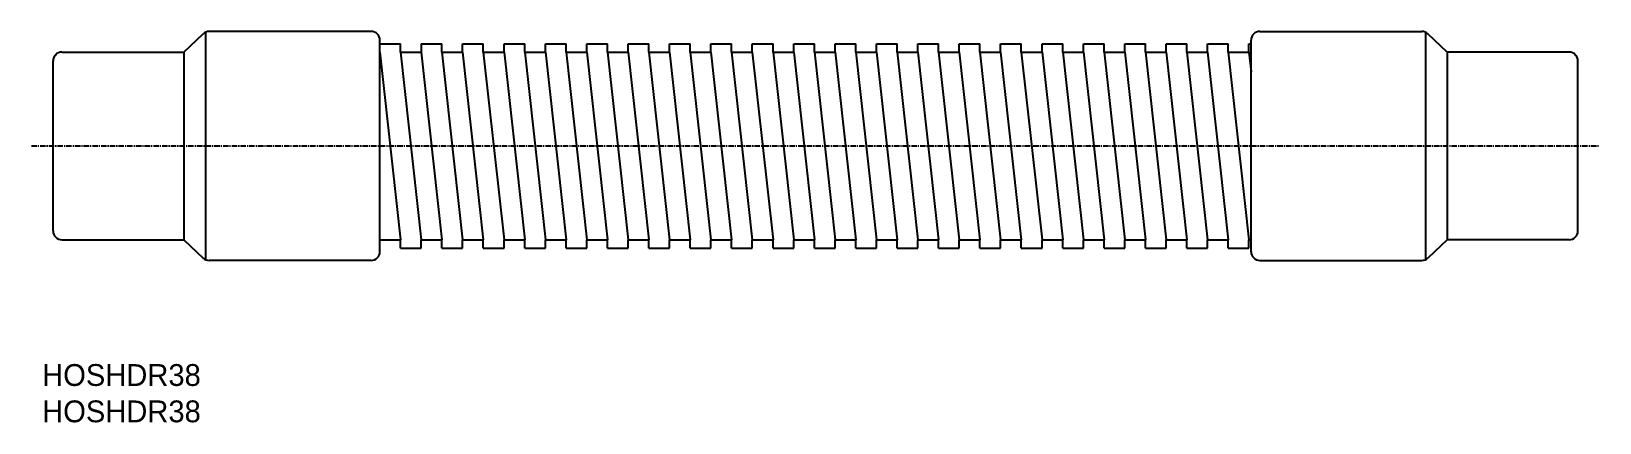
# Model space of a CAD drawing. Extents: x 40 to 400, y 154 to 244.
import ezdxf

# ---------------------------------------------------------------- set-up
doc = ezdxf.new("R2010")
doc.units = 0
doc.linetypes.add('CENTER', pattern=[2, 1.25, -0.25, 0.25, -0.25])
doc.layers.get('0').update_dxf_attribs({"linetype": 'CONTINUOUS'})
doc.layers.add('CENTER', color=1, linetype='CENTER')

# ---------------------------------------------------------------- blocks, each defined once
blk = doc.blocks.new('*U2')
for p in [(42.11, 162.79), (42.11, 154.46)]:
    blk.add_text('HOSHDR38', height=5).set_placement(p)

msp = doc.modelspace()

# ---------------------------------------------------------------- linework, layer by layer
for p, q in [((74.63, 239.3), (79.05, 243.5)), ((79.63, 243.88), (79.63, 191.71)), ((117.63, 244.05), (80.43, 244.05)), ((119.63, 193.55), (119.63, 242.05)), ((319.63, 193.55), (319.63, 242.05)), ((319.63, 193.55), (319.63, 242.05)), ((319.63, 193.55), (319.63, 242.05)), ((321.63, 244.05), (358.83, 244.05)), ((359.63, 243.88), (359.63, 191.71)), ((364.63, 239.3), (360.21, 243.5)), ((46.63, 239.3), (74.63, 239.3)), ((74.63, 239.3), (74.63, 196.3)), ((119.63, 241.2), (124.38, 241.2)), ((119.63, 239.3), (124.38, 196.3)), ((124.38, 239.3), (124.38, 241.2)), ((124.38, 239.3), (129.13, 239.3)), ((124.38, 239.3), (129.13, 196.3)), ((129.13, 241.2), (133.88, 241.2)), ((129.13, 241.2), (129.13, 239.3)), ((129.13, 239.3), (133.88, 196.3)), ((133.88, 239.3), (133.88, 241.2)), ((133.88, 239.3), (138.63, 196.3)), ((133.88, 239.3), (138.63, 239.3)), ((138.63, 241.2), (143.38, 241.2)), ((138.63, 239.3), (138.63, 241.2)), ((138.63, 239.3), (143.38, 196.3)), ((143.38, 239.3), (143.38, 241.2)), ((143.38, 239.3), (148.13, 196.3)), ((143.38, 239.3), (148.13, 239.3)), ((148.13, 239.3), (148.13, 241.2)), ((148.13, 241.2), (152.88, 241.2)), ((148.13, 239.3), (152.88, 196.3)), ((152.88, 239.3), (152.88, 241.2)), ((152.88, 239.3), (157.63, 196.3)), ((152.88, 239.3), (157.63, 239.3)), ((157.63, 239.3), (157.63, 241.2)), ((157.63, 241.2), (162.38, 241.2)), ((157.63, 239.3), (162.38, 196.3)), ((162.38, 239.3), (162.38, 241.2)), ((162.38, 239.3), (167.13, 196.3)), ((162.38, 239.3), (167.13, 239.3)), ((167.13, 239.3), (167.13, 241.2)), ((167.13, 241.2), (171.88, 241.2)), ((167.13, 239.3), (171.88, 196.3)), ((171.88, 239.3), (171.88, 241.2)), ((171.88, 239.3), (176.63, 196.3)), ((171.88, 239.3), (176.63, 239.3)), ((176.63, 239.3), (176.63, 241.2)), ((176.63, 241.2), (181.38, 241.2)), ((176.63, 239.3), (181.38, 196.3)), ((181.38, 239.3), (181.38, 241.2)), ((181.38, 239.3), (186.13, 196.3)), ((181.38, 239.3), (186.13, 239.3)), ((186.13, 239.3), (186.13, 241.2)), ((186.13, 241.2), (190.88, 241.2)), ((186.13, 239.3), (190.88, 196.3)), ((190.88, 239.3), (190.88, 241.2)), ((190.88, 239.3), (195.63, 196.3)), ((190.88, 239.3), (195.63, 239.3)), ((195.63, 239.3), (195.63, 241.2)), ((195.63, 241.2), (200.38, 241.2)), ((195.63, 239.3), (200.38, 196.3)), ((200.38, 239.3), (200.38, 241.2)), ((200.38, 239.3), (205.13, 196.3)), ((200.38, 239.3), (205.13, 239.3)), ((205.13, 239.3), (205.13, 241.2)), ((205.13, 241.2), (209.88, 241.2)), ((205.13, 239.3), (209.88, 196.3)), ((209.88, 239.3), (209.88, 241.2)), ((209.88, 239.3), (214.63, 196.3)), ((209.88, 239.3), (214.63, 239.3)), ((214.63, 239.3), (214.63, 241.2)), ((214.63, 241.2), (219.38, 241.2)), ((214.63, 239.3), (219.38, 196.3)), ((219.38, 239.3), (219.38, 241.2)), ((219.38, 239.3), (224.13, 196.3)), ((219.38, 239.3), (224.13, 239.3)), ((224.13, 239.3), (224.13, 241.2)), ((224.13, 241.2), (228.88, 241.2)), ((224.13, 239.3), (228.88, 196.3)), ((228.88, 239.3), (228.88, 241.2)), ((228.88, 239.3), (233.63, 196.3)), ((228.88, 239.3), (233.63, 239.3)), ((233.63, 239.3), (233.63, 241.2)), ((233.63, 241.2), (238.38, 241.2)), ((233.63, 239.3), (238.38, 196.3)), ((238.38, 239.3), (238.38, 241.2)), ((238.38, 239.3), (243.13, 196.3)), ((238.38, 239.3), (243.13, 239.3)), ((243.13, 239.3), (243.13, 241.2)), ((243.13, 241.2), (247.88, 241.2)), ((243.13, 239.3), (247.88, 196.3)), ((247.88, 239.3), (247.88, 241.2)), ((247.88, 239.3), (252.63, 196.3)), ((247.88, 239.3), (252.63, 239.3)), ((252.63, 239.3), (252.63, 241.2)), ((252.63, 241.2), (257.38, 241.2)), ((252.63, 239.3), (257.38, 196.3)), ((257.38, 239.3), (257.38, 241.2)), ((257.38, 239.3), (262.13, 196.3)), ((257.38, 239.3), (262.13, 239.3)), ((262.13, 239.3), (262.13, 241.2)), ((262.13, 241.2), (266.88, 241.2)), ((262.13, 239.3), (266.88, 196.3)), ((266.88, 239.3), (266.88, 241.2)), ((266.88, 239.3), (271.63, 196.3)), ((266.88, 239.3), (271.63, 239.3)), ((271.63, 239.3), (271.63, 241.2)), ((271.63, 241.2), (276.38, 241.2)), ((271.63, 239.3), (276.38, 196.3)), ((276.38, 239.3), (276.38, 241.2)), ((276.38, 239.3), (281.13, 196.3)), ((276.38, 239.3), (281.13, 239.3)), ((281.13, 239.3), (281.13, 241.2)), ((281.13, 241.2), (285.88, 241.2)), ((281.13, 239.3), (285.88, 196.3)), ((285.88, 239.3), (285.88, 241.2)), ((285.88, 239.3), (290.63, 196.3)), ((285.88, 239.3), (290.63, 239.3)), ((290.63, 239.3), (290.63, 241.2)), ((290.63, 241.2), (295.38, 241.2)), ((290.63, 239.3), (295.38, 196.3)), ((295.38, 239.3), (295.38, 241.2)), ((295.38, 239.3), (300.13, 196.3)), ((295.38, 239.3), (300.13, 239.3)), ((300.13, 239.3), (300.13, 241.2)), ((300.13, 241.2), (304.88, 241.2)), ((300.13, 239.3), (304.88, 196.3)), ((304.88, 239.3), (304.88, 241.2)), ((304.88, 239.3), (309.63, 196.3)), ((304.88, 239.3), (309.63, 239.3)), ((309.63, 239.3), (309.63, 241.2)), ((309.63, 241.2), (314.38, 241.2)), ((309.63, 239.3), (314.38, 196.3)), ((314.38, 239.3), (314.38, 241.2)), ((314.38, 239.3), (319.13, 196.3)), ((314.38, 239.3), (319.13, 239.3)), ((319.13, 239.3), (319.13, 241.2)), ((319.13, 241.2), (319.63, 241.2)), ((319.13, 239.3), (319.63, 234.77)), ((392.63, 239.3), (364.63, 239.3)), ((364.63, 239.3), (364.63, 196.3)), ((44.63, 198.3), (44.63, 237.3)), ((394.63, 198.3), (394.63, 237.3)), ((46.63, 196.3), (74.63, 196.3)), ((74.63, 196.3), (79.05, 192.1)), ((119.63, 196.3), (124.38, 196.3)), ((124.38, 194.4), (124.38, 196.3)), ((129.13, 194.4), (129.13, 196.3)), ((129.13, 196.3), (133.88, 196.3)), ((133.88, 194.4), (133.88, 196.3)), ((138.63, 194.4), (138.63, 196.3)), ((138.63, 196.3), (143.38, 196.3)), ((143.38, 194.4), (143.38, 196.3)), ((148.13, 194.4), (148.13, 196.3)), ((148.13, 196.3), (152.88, 196.3)), ((152.88, 194.4), (152.88, 196.3)), ((157.63, 194.4), (157.63, 196.3)), ((157.63, 196.3), (162.38, 196.3)), ((162.38, 194.4), (162.38, 196.3)), ((167.13, 194.4), (167.13, 196.3)), ((167.13, 196.3), (171.88, 196.3)), ((171.88, 194.4), (171.88, 196.3)), ((176.63, 194.4), (176.63, 196.3)), ((176.63, 196.3), (181.38, 196.3)), ((181.38, 194.4), (181.38, 196.3)), ((186.13, 194.4), (186.13, 196.3)), ((186.13, 196.3), (190.88, 196.3)), ((190.88, 194.4), (190.88, 196.3)), ((195.63, 194.4), (195.63, 196.3)), ((195.63, 196.3), (200.38, 196.3)), ((200.38, 194.4), (200.38, 196.3)), ((205.13, 194.4), (205.13, 196.3)), ((205.13, 196.3), (209.88, 196.3)), ((209.88, 194.4), (209.88, 196.3)), ((214.63, 194.4), (214.63, 196.3)), ((214.63, 196.3), (219.38, 196.3)), ((219.38, 194.4), (219.38, 196.3)), ((224.13, 194.4), (224.13, 196.3)), ((224.13, 196.3), (228.88, 196.3)), ((228.88, 194.4), (228.88, 196.3)), ((233.63, 194.4), (233.63, 196.3)), ((233.63, 196.3), (238.38, 196.3)), ((238.38, 194.4), (238.38, 196.3)), ((243.13, 194.4), (243.13, 196.3)), ((243.13, 196.3), (247.88, 196.3)), ((247.88, 194.4), (247.88, 196.3)), ((252.63, 194.4), (252.63, 196.3)), ((252.63, 196.3), (257.38, 196.3)), ((257.38, 194.4), (257.38, 196.3)), ((262.13, 194.4), (262.13, 196.3)), ((262.13, 196.3), (266.88, 196.3)), ((266.88, 194.4), (266.88, 196.3)), ((271.63, 194.4), (271.63, 196.3)), ((271.63, 196.3), (276.38, 196.3)), ((276.38, 194.4), (276.38, 196.3)), ((281.13, 194.4), (281.13, 196.3)), ((281.13, 196.3), (285.88, 196.3)), ((285.88, 194.4), (285.88, 196.3)), ((290.63, 194.4), (290.63, 196.3)), ((290.63, 196.3), (295.38, 196.3)), ((295.38, 194.4), (295.38, 196.3)), ((300.13, 194.4), (300.13, 196.3)), ((300.13, 196.3), (304.88, 196.3)), ((304.88, 194.4), (304.88, 196.3)), ((309.63, 194.4), (309.63, 196.3)), ((309.63, 196.3), (314.38, 196.3)), ((314.38, 194.4), (314.38, 196.3)), ((319.13, 194.4), (319.13, 196.3)), ((319.13, 196.3), (319.63, 196.3)), ((364.63, 196.3), (360.21, 192.1)), ((392.63, 196.3), (364.63, 196.3)), ((117.63, 191.55), (80.43, 191.55)), ((124.38, 194.4), (129.13, 194.4)), ((133.88, 194.4), (138.63, 194.4)), ((143.38, 194.4), (148.13, 194.4)), ((152.88, 194.4), (157.63, 194.4)), ((162.38, 194.4), (167.13, 194.4)), ((171.88, 194.4), (176.63, 194.4)), ((181.38, 194.4), (186.13, 194.4)), ((190.88, 194.4), (195.63, 194.4)), ((200.38, 194.4), (205.13, 194.4)), ((209.88, 194.4), (214.63, 194.4)), ((219.38, 194.4), (224.13, 194.4)), ((228.88, 194.4), (233.63, 194.4)), ((238.38, 194.4), (243.13, 194.4)), ((247.88, 194.4), (252.63, 194.4)), ((257.38, 194.4), (262.13, 194.4)), ((266.88, 194.4), (271.63, 194.4)), ((276.38, 194.4), (281.13, 194.4)), ((285.88, 194.4), (290.63, 194.4)), ((295.38, 194.4), (300.13, 194.4)), ((304.88, 194.4), (309.63, 194.4)), ((314.38, 194.4), (319.13, 194.4)), ((321.63, 191.55), (358.83, 191.55))]:
    msp.add_line(p, q)
for centre, start, end in [((80.43, 242.05), 90, 133.5312), ((117.63, 242.05), 0, 90), ((321.63, 242.05), 90, 180), ((358.83, 242.05), 46.4688, 90), ((46.63, 237.3), 90, 180), ((392.63, 237.3), 0, 90), ((46.63, 198.3), 180, 270), ((392.63, 198.3), 270, 0), ((80.43, 193.55), 226.4688, 270), ((117.63, 193.55), 270, 0), ((321.63, 193.55), 180, 270), ((358.83, 193.55), 270, 313.5312)]:
    msp.add_arc(centre, 2, start, end)
at = {"layer": 'CENTER', "color": 1, "linetype": 'CENTER'}
msp.add_line((39.63, 217.8), (399.63, 217.8), dxfattribs=at)

# ---------------------------------------------------------------- block references
msp.add_blockref('*U2', (0, 0))

doc.saveas('drawing.dxf')
